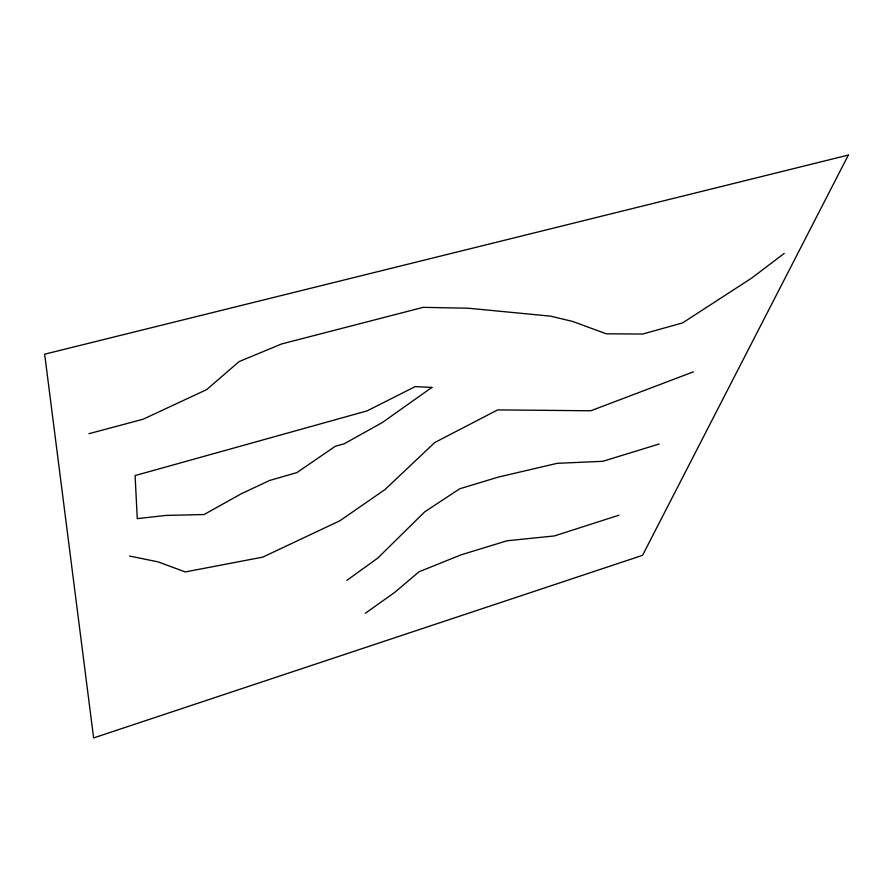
<?xml version="1.0" encoding="UTF-8"?>
<svg xmlns="http://www.w3.org/2000/svg" width="893" height="893" viewBox="0 0 893 893"><rect width="100%" height="100%" fill="white"/><g stroke="black" fill="none" stroke-linecap="round" stroke-linejoin="round"><path stroke-width="1.34" d="M784.266 253.389L751.526 278.203L682.576 322.909L642.636 334.049L606.291 333.803L572.603 321.435L550.523 316.144L468.267 308.219L423.182 307.348L281.585 343.961L239.078 361.598L206.707 389.594L143.126 419.23L89.01 433.685M346.875 580.383L377.784 558.047L424.688 511.868L459.661 488.806L498.383 477.074L557.165 463.333L602.753 461.313L659.235 443.988M365.349 613.234L394.751 592.372L418.951 571.81L461.101 554.832L507.068 540.767L554.352 535.945L618.849 515.239M693.403 371.845L590.831 410.769L497.669 409.887L434.757 442.526L384.961 489.576L339.909 520.753L262.754 557.132L185.297 571.933L158.072 561.876L129.641 556.06M848.35 155.069L642.558 555.334L93.62 737.931L44.65 354.186L848.35 155.069M431.877 387.439L382.204 422.601L344.296 443.743L335.255 446.31L296.878 472.609L269.519 480.501L241.512 493.65L204.028 514.558L166.366 515.395L137.265 518.632L135.1 475.567L367.168 410.858L415.133 386.624L431.877 387.439"/></g></svg>
